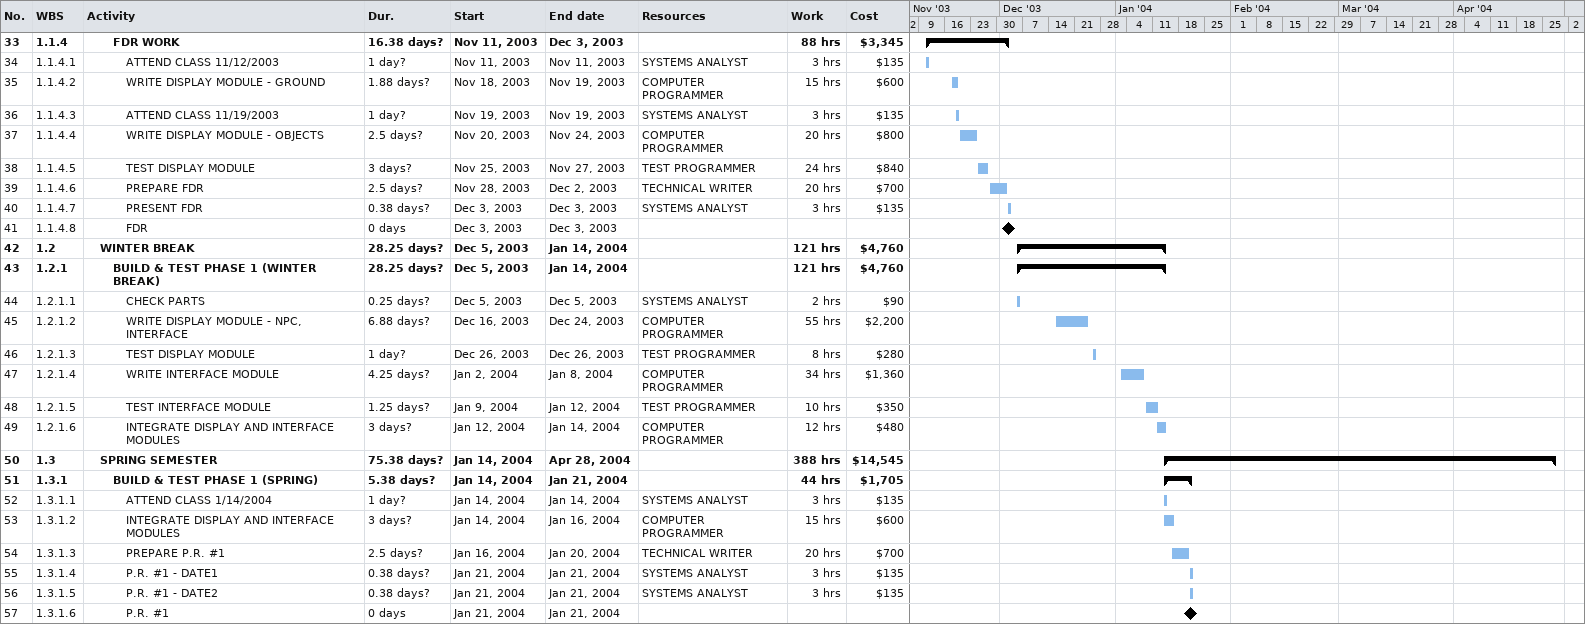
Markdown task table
| ID | WBS | Task | Duration | Start | Finish | Resources | Work (h) | Cost ($) |
|---|---|---|---|---|---|---|---|---|
| 33 | 1.1.4 | **FDR WORK** | 16.38d? | 2003-11-11 | 2003-12-03 |  | 88 | 3345 |
| 34 | 1.1.4.1 | ATTEND CLASS 11/12/2003 | 1d? | 2003-11-11 | 2003-11-11 | SYSTEMS ANALYST | 3 | 135 |
| 35 | 1.1.4.2 | WRITE DISPLAY MODULE - GROUND | 1.88d? | 2003-11-18 | 2003-11-19 | COMPUTER PROGRAMMER | 15 | 600 |
| 36 | 1.1.4.3 | ATTEND CLASS 11/19/2003 | 1d? | 2003-11-19 | 2003-11-19 | SYSTEMS ANALYST | 3 | 135 |
| 37 | 1.1.4.4 | WRITE DISPLAY MODULE - OBJECTS | 2.5d? | 2003-11-20 | 2003-11-24 | COMPUTER PROGRAMMER | 20 | 800 |
| 38 | 1.1.4.5 | TEST DISPLAY MODULE | 3d? | 2003-11-25 | 2003-11-27 | TEST PROGRAMMER | 24 | 840 |
| 39 | 1.1.4.6 | PREPARE FDR | 2.5d? | 2003-11-28 | 2003-12-02 | TECHNICAL WRITER | 20 | 700 |
| 40 | 1.1.4.7 | PRESENT FDR | 0.38d? | 2003-12-03 | 2003-12-03 | SYSTEMS ANALYST | 3 | 135 |
| 41 | 1.1.4.8 | FDR | 0d | 2003-12-03 | 2003-12-03 |  |  |  |
| 42 | 1.2 | **WINTER BREAK** | 28.25d? | 2003-12-05 | 2004-01-14 |  | 121 | 4760 |
| 43 | 1.2.1 | **BUILD & TEST PHASE 1 (WINTER BREAK)** | 28.25d? | 2003-12-05 | 2004-01-14 |  | 121 | 4760 |
| 44 | 1.2.1.1 | CHECK PARTS | 0.25d? | 2003-12-05 | 2003-12-05 | SYSTEMS ANALYST | 2 | 90 |
| 45 | 1.2.1.2 | WRITE DISPLAY MODULE - NPC, INTERFACE | 6.88d? | 2003-12-16 | 2003-12-24 | COMPUTER PROGRAMMER | 55 | 2200 |
| 46 | 1.2.1.3 | TEST DISPLAY MODULE | 1d? | 2003-12-26 | 2003-12-26 | TEST PROGRAMMER | 8 | 280 |
| 47 | 1.2.1.4 | WRITE INTERFACE MODULE | 4.25d? | 2004-01-02 | 2004-01-08 | COMPUTER PROGRAMMER | 34 | 1360 |
| 48 | 1.2.1.5 | TEST INTERFACE MODULE | 1.25d? | 2004-01-09 | 2004-01-12 | TEST PROGRAMMER | 10 | 350 |
| 49 | 1.2.1.6 | INTEGRATE DISPLAY AND INTERFACE MODULES | 3d? | 2004-01-12 | 2004-01-14 | COMPUTER PROGRAMMER | 12 | 480 |
| 50 | 1.3 | **SPRING SEMESTER** | 75.38d? | 2004-01-14 | 2004-04-28 |  | 388 | 14545 |
| 51 | 1.3.1 | **BUILD & TEST PHASE 1 (SPRING)** | 5.38d? | 2004-01-14 | 2004-01-21 |  | 44 | 1705 |
| 52 | 1.3.1.1 | ATTEND CLASS 1/14/2004 | 1d? | 2004-01-14 | 2004-01-14 | SYSTEMS ANALYST | 3 | 135 |
| 53 | 1.3.1.2 | INTEGRATE DISPLAY AND INTERFACE MODULES | 3d? | 2004-01-14 | 2004-01-16 | COMPUTER PROGRAMMER | 15 | 600 |
| 54 | 1.3.1.3 | PREPARE P.R. #1 | 2.5d? | 2004-01-16 | 2004-01-20 | TECHNICAL WRITER | 20 | 700 |
| 55 | 1.3.1.4 | P.R. #1 - DATE1 | 0.38d? | 2004-01-21 | 2004-01-21 | SYSTEMS ANALYST | 3 | 135 |
| 56 | 1.3.1.5 | P.R. #1 - DATE2 | 0.38d? | 2004-01-21 | 2004-01-21 | SYSTEMS ANALYST | 3 | 135 |
| 57 | 1.3.1.6 | P.R. #1 | 0d | 2004-01-21 | 2004-01-21 |  |  |  |
